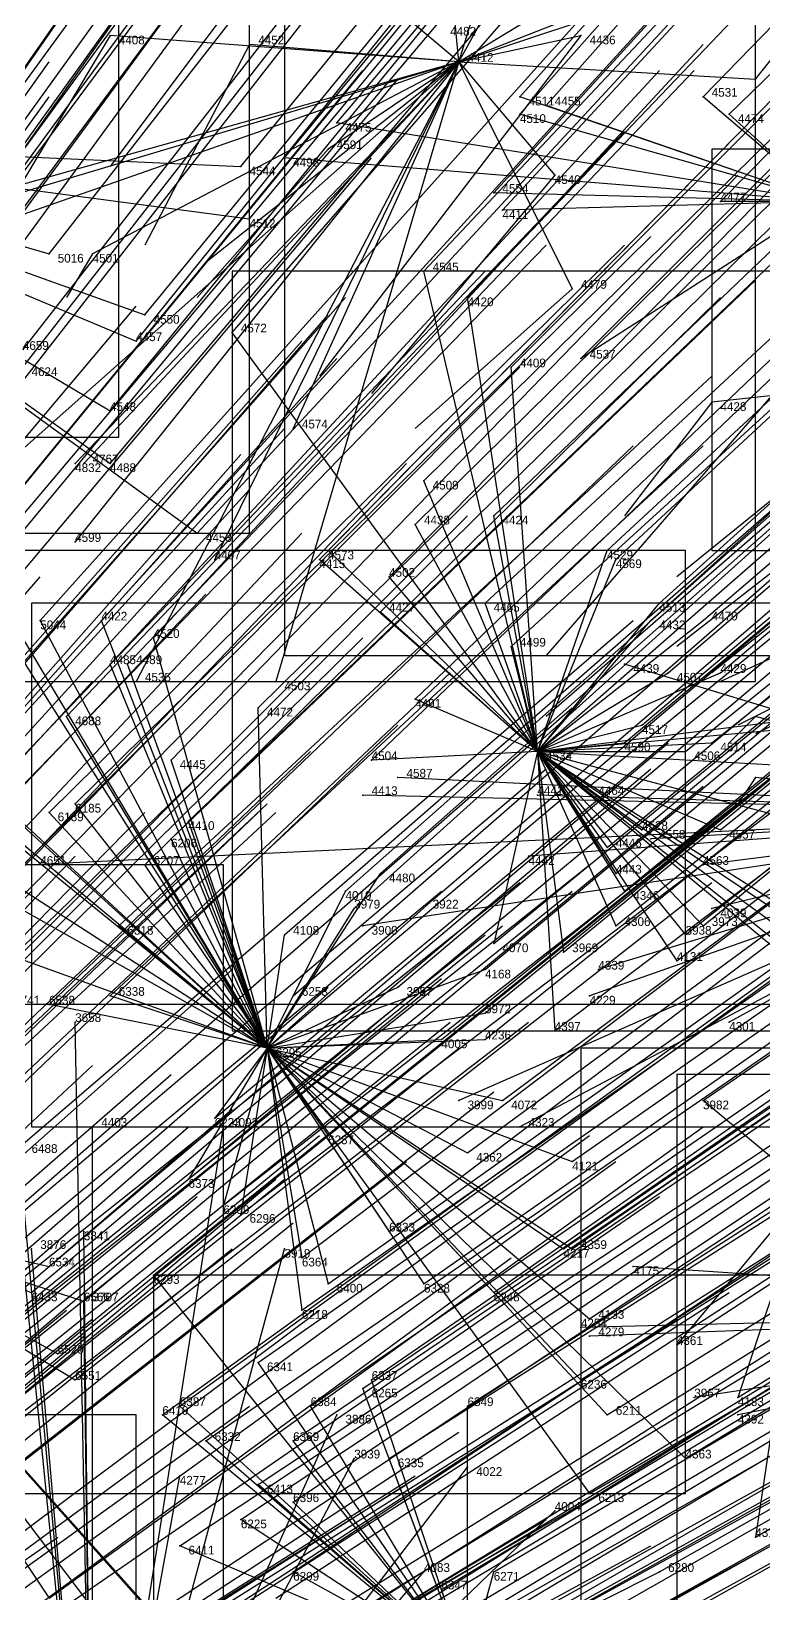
# Model space of a CAD drawing. Extents: x -0.5 to 0.59, y -0.5 to 0.59.
# Drawn here: x 0.251 to 0.335, y 0.1755 to 0.3545 of the extents above; entities that cross this region are included whole.
import ezdxf

# ---------------------------------------------------------------- set-up
doc = ezdxf.new("R2010")
doc.units = 0
for name, color, linetype in [('Clients', 3, 'CONTINUOUS'), ('Facilities', 3, 'CONTINUOUS'), ('Facilities_lines', 3, 'CONTINUOUS'), ('Min_max_boxes', 1, 'CONTINUOUS'), ('Normals', 1, 'CONTINUOUS'), ('Source_points', 5, 'CONTINUOUS'), ('Text', 3, 'CONTINUOUS')]:
    doc.layers.add(name, color=color, linetype=linetype)

msp = doc.modelspace()

# ---------------------------------------------------------------- linework, layer by layer
at = {"layer": 'Clients', "color": 5}
for p in [(0.26, 0.354, -1.25), (0.276, 0.353, -1.25), (0.314, 0.354, -1.25), (0.334, 0.349, -1.25), (0.307, 0.347, -1.158), (0.31, 0.346, -1.162), (0.328, 0.347, -1.195), (0.286, 0.344, -1.119), (0.307, 0.345, -1.153), (0.331, 0.345, -1.195), (0.285, 0.341, -1.25), (0.275, 0.339, -1.091), (0.28, 0.34, -1.102), (0.311, 0.338, -1.25), (0.304, 0.336, -1.134), (0.33, 0.335, -1.176), (0.276, 0.333, -1.081), (0.305, 0.334, -1.13), (0.253, 0.329, -1.037), (0.258, 0.329, -1.25), (0.296, 0.327, -1.104), (0.301, 0.324, -1.105), (0.313, 0.325, -1.25), (0.264, 0.322, -1.041), (0.263, 0.319, -1.034), (0.274, 0.32, -1.053), (0.314, 0.317, -1.116), (0.306, 0.316, -1.101), (0.329, 0.312, -1.25), (0.26, 0.311, -1.013), (0.281, 0.309, -1.25), (0.256, 0.305, -1.25), (0.257, 0.305, -1.25), (0.26, 0.305, -1.001), (0.296, 0.303, -1.059), (0.304, 0.299, -1.066), (0.295, 0.298, -1.049), (0.256, 0.296, -1.25), (0.27, 0.297, -1.004), (0.272, 0.294, -1.25), (0.284, 0.294, -1.022), (0.285, 0.295, -1.025), (0.317, 0.295, -1.082), (0.318, 0.294, -1.081), (0.292, 0.292, -1.032), (0.303, 0.289, -1.046), (0.323, 0.289, -1.083), (0.252, 0.287, -0.954), (0.259, 0.287, -0.967), (0.291, 0.288, -1.024), (0.322, 0.287, -1.078), (0.328, 0.287, -1.091), (0.265, 0.285, -0.973), (0.306, 0.284, -1.045), (0.26, 0.282, -0.959), (0.262, 0.282, -0.964), (0.319, 0.282, -1.25), (0.263, 0.28, -1.25), (0.279, 0.28, -1.25), (0.324, 0.281, -1.071), (0.33, 0.281, -1.084), (0.295, 0.278, -1.012), (0.255, 0.276, -0.939), (0.277, 0.277, -0.979), (0.334, 0.276, -1.25), (0.321, 0.275, -1.055), (0.319, 0.273, -1.049), (0.329, 0.273, -1.069), (0.267, 0.271, -0.952), (0.29, 0.271, -0.992), (0.326, 0.272, -1.061), (0.293, 0.269, -1.25), (0.334, 0.269, -1.25), (0.289, 0.267, -1.25), (0.309, 0.267, -1.25), (0.315, 0.268, -1.033), (0.253, 0.265, -0.916), (0.256, 0.266, -0.923), (0.269, 0.264, -0.941), (0.267, 0.262, -0.934), (0.321, 0.263, -1.037), (0.322, 0.262, -1.25), (0.33, 0.263, -1.055), (0.308, 0.26, -1.25), (0.317, 0.261, -1.028), (0.251, 0.259, -1.25), (0.264, 0.259, -0.925), (0.291, 0.258, -0.972), (0.318, 0.258, -1.024), (0.328, 0.259, -1.25), (0.287, 0.256, -0.961), (0.319, 0.256, -1.022), (0.297, 0.255, -0.978), (0.288, 0.254, -0.96), (0.329, 0.254, -1.25), (0.261, 0.252, -0.907), (0.28, 0.251, -0.941), (0.289, 0.252, -1.25), (0.318, 0.252, -1.015), (0.326, 0.251, -1.028), (0.328, 0.252, -1.035), (0.304, 0.25, -0.984), (0.312, 0.249, -0.999), (0.325, 0.248, -1.022), (0.303, 0.247, -0.977), (0.316, 0.247, -1.25), (0.26, 0.244, -0.892), (0.281, 0.244, -0.931), (0.293, 0.245, -0.955), (0.315, 0.244, -1.25), (0.253, 0.243, -0.878), (0.303, 0.242, -0.97), (0.256, 0.241, -1.25), (0.311, 0.24, -0.982), (0.331, 0.241, -1.25), (0.298, 0.239, -0.955), (0.303, 0.239, -0.964), (0.3, 0.232, -1.25), (0.305, 0.232, -0.958), (0.328, 0.232, -1.003), (0.272, 0.23, -0.889), (0.258, 0.229, -1.25), (0.273, 0.229, -1.25), (0.285, 0.228, -0.912), (0.307, 0.229, -1.25), (0.301, 0.226, -0.941), (0.313, 0.225, -0.962), (0.269, 0.223, -0.873), (0.273, 0.22, -0.876), (0.275, 0.219, -0.879), (0.257, 0.217, -1.25), (0.292, 0.217, -0.909), (0.251, 0.215, -1.25), (0.28, 0.215, -1.25), (0.312, 0.215, -0.946), (0.313, 0.215, -0.95), (0.282, 0.214, -0.885), (0.253, 0.213, -0.827), (0.265, 0.212, -0.848), (0.32, 0.213, -1.25), (0.251, 0.21, -0.817), (0.285, 0.211, -0.887), (0.296, 0.211, -0.908), (0.304, 0.21, -0.924), (0.257, 0.209, -1.25), (0.257, 0.209, -0.828), (0.282, 0.208, -0.875), (0.314, 0.206, -1.25), (0.315, 0.207, -0.943), (0.315, 0.205, -1.25), (0.254, 0.203, -0.812), (0.325, 0.204, -0.959), (0.277, 0.202, -0.857), (0.256, 0.2, -0.812), (0.289, 0.199, -0.877), (0.29, 0.2, -0.88), (0.314, 0.2, -0.93), (0.268, 0.197, -0.831), (0.283, 0.197, -0.862), (0.301, 0.197, -0.899), (0.327, 0.198, -1.25), (0.332, 0.198, -0.966), (0.266, 0.196, -0.826), (0.286, 0.196, -1.25), (0.317, 0.196, -0.932), (0.332, 0.196, -1.25), (0.271, 0.193, -0.833), (0.281, 0.193, -0.852), (0.288, 0.191, -1.25), (0.292, 0.191, -0.872), (0.301, 0.19, -1.25), (0.326, 0.191, -0.945), (0.268, 0.189, -1.25), (0.277, 0.188, -0.837), (0.315, 0.187, -0.917), (0.281, 0.186, -0.842), (0.311, 0.185, -1.25), (0.275, 0.184, -0.826), (0.268, 0.181, -0.808), (0.334, 0.182, -0.95), (0.281, 0.178, -0.831), (0.296, 0.178, -1.25), (0.304, 0.178, -0.88), (0.323, 0.178, -0.923), (0.298, 0.176, -0.866)]:
    msp.add_point(p, dxfattribs=at)
at = {"layer": 'Facilities', "color": 3}
for p in [(0.3, 0.351, -1.25), (0.309, 0.272, -1.029), (0.278, 0.238, -0.916)]:
    msp.add_point(p, dxfattribs=at)
at = {"layer": 'Facilities_lines', "color": 3}
for p, q in [((0.3, 0.351, -1.25), (0.315, 0.378, -1.25)), ((0.3, 0.351, -1.25), (0.308, 0.377, -1.25)), ((0.3, 0.351, -1.25), (0.298, 0.372, -1.25)), ((0.3, 0.351, -1.25), (0.281, 0.367, -1.25)), ((0.3, 0.351, -1.25), (0.328, 0.368, -1.233)), ((0.3, 0.351, -1.25), (0.328, 0.362, -1.25)), ((0.3, 0.351, -1.25), (0.327, 0.36, -1.25)), ((0.3, 0.351, -1.25), (0.26, 0.354, -1.25)), ((0.3, 0.351, -1.25), (0.276, 0.353, -1.25)), ((0.3, 0.351, -1.25), (0.314, 0.354, -1.25)), ((0.3, 0.351, -1.25), (0.193, 0.319, -1.25)), ((0.3, 0.351, -1.25), (0.193, 0.321, -1.25)), ((0.3, 0.351, -1.25), (0.22, 0.323, -1.25)), ((0.3, 0.351, -1.25), (0.247, 0.304, -1.25)), ((0.3, 0.351, -1.25), (0.256, 0.296, -1.25)), ((0.3, 0.351, -1.25), (0.256, 0.305, -1.25)), ((0.3, 0.351, -1.25), (0.257, 0.305, -1.25)), ((0.3, 0.351, -1.25), (0.258, 0.329, -1.25)), ((0.3, 0.351, -1.25), (0.263, 0.28, -1.25)), ((0.3, 0.351, -1.25), (0.272, 0.294, -1.25)), ((0.3, 0.351, -1.25), (0.279, 0.28, -1.25)), ((0.3, 0.351, -1.25), (0.281, 0.309, -1.25)), ((0.3, 0.351, -1.25), (0.285, 0.341, -1.25)), ((0.3, 0.351, -1.25), (0.313, 0.325, -1.25)), ((0.3, 0.351, -1.25), (0.311, 0.338, -1.25)), ((0.3, 0.351, -1.25), (0.334, 0.349, -1.25)), ((0.342, 0.335, -1.196), (0.307, 0.347, -1.158)), ((0.342, 0.335, -1.196), (0.31, 0.346, -1.162)), ((0.342, 0.335, -1.196), (0.328, 0.347, -1.195)), ((0.342, 0.335, -1.196), (0.286, 0.344, -1.119)), ((0.342, 0.335, -1.196), (0.307, 0.345, -1.153)), ((0.342, 0.335, -1.196), (0.331, 0.345, -1.195)), ((0.208, 0.342, -1.001), (0.275, 0.339, -1.091)), ((0.208, 0.342, -1.001), (0.276, 0.333, -1.081)), ((0.208, 0.342, -1.001), (0.27, 0.297, -1.004)), ((0.208, 0.342, -1.001), (0.263, 0.319, -1.034)), ((0.208, 0.342, -1.001), (0.26, 0.305, -1.001)), ((0.208, 0.342, -1.001), (0.26, 0.311, -1.013)), ((0.208, 0.342, -1.001), (0.264, 0.322, -1.041)), ((0.208, 0.342, -1.001), (0.253, 0.329, -1.037)), ((0.342, 0.335, -1.196), (0.28, 0.34, -1.102)), ((0.342, 0.335, -1.196), (0.304, 0.336, -1.134)), ((0.342, 0.335, -1.196), (0.305, 0.334, -1.13)), ((0.342, 0.335, -1.196), (0.314, 0.317, -1.116)), ((0.342, 0.335, -1.196), (0.33, 0.335, -1.176)), ((0.309, 0.272, -1.029), (0.296, 0.327, -1.104)), ((0.309, 0.272, -1.029), (0.301, 0.324, -1.105)), ((0.309, 0.272, -1.029), (0.274, 0.32, -1.053)), ((0.374, 0.317, -1.25), (0.329, 0.312, -1.25)), ((0.309, 0.272, -1.029), (0.306, 0.316, -1.101)), ((0.309, 0.272, -1.029), (0.296, 0.303, -1.059)), ((0.309, 0.272, -1.029), (0.304, 0.299, -1.066)), ((0.309, 0.272, -1.029), (0.295, 0.298, -1.049)), ((0.278, 0.238, -0.916), (0.244, 0.295, -0.958)), ((0.309, 0.272, -1.029), (0.284, 0.294, -1.022)), ((0.309, 0.272, -1.029), (0.285, 0.295, -1.025)), ((0.309, 0.272, -1.029), (0.317, 0.295, -1.082)), ((0.309, 0.272, -1.029), (0.318, 0.294, -1.081)), ((0.278, 0.238, -0.916), (0.244, 0.292, -0.951)), ((0.309, 0.272, -1.029), (0.292, 0.292, -1.032)), ((0.309, 0.272, -1.029), (0.303, 0.289, -1.046)), ((0.309, 0.272, -1.029), (0.323, 0.289, -1.083)), ((0.278, 0.238, -0.916), (0.252, 0.287, -0.954)), ((0.278, 0.238, -0.916), (0.259, 0.287, -0.967)), ((0.309, 0.272, -1.029), (0.291, 0.288, -1.024)), ((0.309, 0.272, -1.029), (0.322, 0.287, -1.078)), ((0.309, 0.272, -1.029), (0.328, 0.287, -1.091)), ((0.278, 0.238, -0.916), (0.227, 0.285, -0.91)), ((0.278, 0.238, -0.916), (0.265, 0.285, -0.973)), ((0.309, 0.272, -1.029), (0.306, 0.284, -1.045)), ((0.278, 0.238, -0.916), (0.26, 0.282, -0.959)), ((0.278, 0.238, -0.916), (0.262, 0.282, -0.964)), ((0.375, 0.265, -1.25), (0.319, 0.282, -1.25)), ((0.309, 0.272, -1.029), (0.33, 0.281, -1.084)), ((0.309, 0.272, -1.029), (0.324, 0.281, -1.071)), ((0.278, 0.238, -0.916), (0.23, 0.278, -0.903)), ((0.278, 0.238, -0.916), (0.234, 0.278, -0.908)), ((0.309, 0.272, -1.029), (0.295, 0.278, -1.012)), ((0.278, 0.238, -0.916), (0.255, 0.276, -0.939)), ((0.278, 0.238, -0.916), (0.277, 0.277, -0.979)), ((0.309, 0.272, -1.029), (0.349, 0.277, -1.113)), ((0.375, 0.265, -1.25), (0.334, 0.276, -1.25)), ((0.309, 0.272, -1.029), (0.342, 0.275, -1.097)), ((0.309, 0.272, -1.029), (0.321, 0.275, -1.055)), ((0.309, 0.272, -1.029), (0.329, 0.273, -1.069)), ((0.309, 0.272, -1.029), (0.319, 0.273, -1.049)), ((0.278, 0.238, -0.916), (0.267, 0.271, -0.952)), ((0.309, 0.272, -1.029), (0.29, 0.271, -0.992)), ((0.309, 0.272, -1.029), (0.304, 0.25, -0.984)), ((0.309, 0.272, -1.029), (0.312, 0.249, -0.999)), ((0.309, 0.272, -1.029), (0.325, 0.248, -1.022)), ((0.309, 0.272, -1.029), (0.318, 0.252, -1.015)), ((0.309, 0.272, -1.029), (0.311, 0.24, -0.982)), ((0.309, 0.272, -1.029), (0.326, 0.251, -1.028)), ((0.309, 0.272, -1.029), (0.338, 0.249, -1.05)), ((0.309, 0.272, -1.029), (0.328, 0.252, -1.035)), ((0.309, 0.272, -1.029), (0.319, 0.256, -1.022)), ((0.309, 0.272, -1.029), (0.351, 0.244, -1.07)), ((0.309, 0.272, -1.029), (0.342, 0.248, -1.055)), ((0.309, 0.272, -1.029), (0.358, 0.241, -1.08)), ((0.309, 0.272, -1.029), (0.344, 0.243, -1.053)), ((0.309, 0.272, -1.029), (0.354, 0.26, -1.099)), ((0.309, 0.272, -1.029), (0.318, 0.258, -1.024)), ((0.309, 0.272, -1.029), (0.317, 0.261, -1.028)), ((0.309, 0.272, -1.029), (0.315, 0.268, -1.033)), ((0.309, 0.272, -1.029), (0.344, 0.27, -1.094)), ((0.309, 0.272, -1.029), (0.326, 0.272, -1.061)), ((0.309, 0.272, -1.029), (0.321, 0.263, -1.037)), ((0.309, 0.272, -1.029), (0.33, 0.263, -1.055)), ((0.278, 0.238, -0.916), (0.23, 0.269, -0.884)), ((0.375, 0.265, -1.25), (0.293, 0.269, -1.25)), ((0.375, 0.265, -1.25), (0.334, 0.269, -1.25)), ((0.375, 0.265, -1.25), (0.289, 0.267, -1.25)), ((0.375, 0.265, -1.25), (0.309, 0.267, -1.25)), ((0.375, 0.265, -1.25), (0.251, 0.259, -1.25)), ((0.278, 0.238, -0.916), (0.253, 0.265, -0.916)), ((0.278, 0.238, -0.916), (0.256, 0.266, -0.923)), ((0.375, 0.265, -1.25), (0.289, 0.252, -1.25)), ((0.375, 0.265, -1.25), (0.3, 0.232, -1.25)), ((0.375, 0.265, -1.25), (0.307, 0.229, -1.25)), ((0.375, 0.265, -1.25), (0.308, 0.26, -1.25)), ((0.375, 0.265, -1.25), (0.315, 0.244, -1.25)), ((0.375, 0.265, -1.25), (0.316, 0.247, -1.25)), ((0.375, 0.265, -1.25), (0.322, 0.262, -1.25)), ((0.375, 0.265, -1.25), (0.328, 0.259, -1.25)), ((0.375, 0.265, -1.25), (0.329, 0.254, -1.25)), ((0.375, 0.265, -1.25), (0.331, 0.241, -1.25)), ((0.278, 0.238, -0.916), (0.246, 0.264, -0.901)), ((0.278, 0.238, -0.916), (0.269, 0.264, -0.941)), ((0.278, 0.238, -0.916), (0.267, 0.262, -0.934)), ((0.278, 0.238, -0.916), (0.239, 0.26, -0.883)), ((0.278, 0.238, -0.916), (0.264, 0.259, -0.925)), ((0.278, 0.238, -0.916), (0.291, 0.258, -0.972)), ((0.278, 0.238, -0.916), (0.287, 0.256, -0.961)), ((0.278, 0.238, -0.916), (0.297, 0.255, -0.978)), ((0.278, 0.238, -0.916), (0.288, 0.254, -0.96)), ((0.278, 0.238, -0.916), (0.242, 0.251, -0.871)), ((0.278, 0.238, -0.916), (0.261, 0.252, -0.907)), ((0.278, 0.238, -0.916), (0.28, 0.251, -0.941)), ((0.278, 0.238, -0.916), (0.303, 0.247, -0.977)), ((0.278, 0.238, -0.916), (0.26, 0.244, -0.892)), ((0.278, 0.238, -0.916), (0.293, 0.245, -0.955)), ((0.278, 0.238, -0.916), (0.281, 0.244, -0.931)), ((0.258, 0.134, -1.25), (0.248, 0.243, -1.25)), ((0.278, 0.238, -0.916), (0.253, 0.243, -0.878)), ((0.278, 0.238, -0.916), (0.303, 0.242, -0.97)), ((0.258, 0.134, -1.25), (0.256, 0.241, -1.25)), ((0.278, 0.238, -0.916), (0.298, 0.239, -0.955)), ((0.278, 0.238, -0.916), (0.303, 0.239, -0.964)), ((0.278, 0.238, -0.916), (0.269, 0.223, -0.873)), ((0.278, 0.238, -0.916), (0.272, 0.23, -0.889)), ((0.278, 0.238, -0.916), (0.273, 0.22, -0.876)), ((0.278, 0.238, -0.916), (0.275, 0.219, -0.879)), ((0.278, 0.238, -0.916), (0.305, 0.232, -0.958)), ((0.278, 0.238, -0.916), (0.313, 0.225, -0.962)), ((0.278, 0.238, -0.916), (0.315, 0.207, -0.943)), ((0.278, 0.238, -0.916), (0.312, 0.215, -0.946)), ((0.278, 0.238, -0.916), (0.313, 0.215, -0.95)), ((0.278, 0.238, -0.916), (0.301, 0.226, -0.941)), ((0.278, 0.238, -0.916), (0.326, 0.191, -0.945)), ((0.278, 0.238, -0.916), (0.317, 0.196, -0.932)), ((0.278, 0.238, -0.916), (0.314, 0.2, -0.93)), ((0.278, 0.238, -0.916), (0.304, 0.21, -0.924)), ((0.278, 0.238, -0.916), (0.315, 0.187, -0.917)), ((0.278, 0.238, -0.916), (0.282, 0.208, -0.875)), ((0.278, 0.238, -0.916), (0.285, 0.228, -0.912)), ((0.278, 0.238, -0.916), (0.296, 0.211, -0.908)), ((0.278, 0.238, -0.916), (0.292, 0.217, -0.909)), ((0.278, 0.238, -0.916), (0.282, 0.214, -0.885)), ((0.278, 0.238, -0.916), (0.285, 0.211, -0.887)), ((0.258, 0.134, -1.25), (0.248, 0.234, -1.25)), ((0.34, 0.222, -1.016), (0.328, 0.232, -1.003)), ((0.258, 0.134, -1.25), (0.273, 0.229, -1.25)), ((0.258, 0.134, -1.25), (0.258, 0.229, -1.25)), ((0.34, 0.222, -1.016), (0.325, 0.204, -0.959)), ((0.34, 0.222, -1.016), (0.332, 0.198, -0.966)), ((0.34, 0.222, -1.016), (0.334, 0.182, -0.95)), ((0.223, 0.22, -0.782), (0.265, 0.173, -0.79)), ((0.223, 0.22, -0.782), (0.251, 0.21, -0.817)), ((0.223, 0.22, -0.782), (0.254, 0.203, -0.812)), ((0.223, 0.22, -0.782), (0.273, 0.154, -0.783)), ((0.223, 0.22, -0.782), (0.267, 0.171, -0.793)), ((0.223, 0.22, -0.782), (0.253, 0.175, -0.768)), ((0.223, 0.22, -0.782), (0.253, 0.213, -0.827)), ((0.223, 0.22, -0.782), (0.256, 0.2, -0.812)), ((0.223, 0.22, -0.782), (0.257, 0.209, -0.828)), ((0.258, 0.134, -1.25), (0.257, 0.217, -1.25)), ((0.258, 0.134, -1.25), (0.251, 0.215, -1.25)), ((0.258, 0.134, -1.25), (0.28, 0.215, -1.25)), ((0.301, 0.167, -0.86), (0.265, 0.212, -0.848)), ((0.394, 0.208, -1.25), (0.32, 0.213, -1.25)), ((0.258, 0.134, -1.25), (0.257, 0.209, -1.25)), ((0.394, 0.208, -1.25), (0.314, 0.206, -1.25)), ((0.394, 0.208, -1.25), (0.315, 0.205, -1.25)), ((0.394, 0.208, -1.25), (0.327, 0.198, -1.25)), ((0.394, 0.208, -1.25), (0.332, 0.196, -1.25)), ((0.301, 0.167, -0.86), (0.277, 0.202, -0.857)), ((0.301, 0.167, -0.86), (0.289, 0.199, -0.877)), ((0.301, 0.167, -0.86), (0.29, 0.2, -0.88)), ((0.301, 0.167, -0.86), (0.268, 0.197, -0.831)), ((0.301, 0.167, -0.86), (0.283, 0.197, -0.862)), ((0.301, 0.167, -0.86), (0.301, 0.197, -0.899)), ((0.258, 0.134, -1.25), (0.286, 0.196, -1.25)), ((0.301, 0.167, -0.86), (0.266, 0.196, -0.826)), ((0.301, 0.167, -0.86), (0.271, 0.193, -0.833)), ((0.301, 0.167, -0.86), (0.281, 0.193, -0.852)), ((0.258, 0.134, -1.25), (0.288, 0.191, -1.25)), ((0.258, 0.134, -1.25), (0.301, 0.19, -1.25)), ((0.301, 0.167, -0.86), (0.292, 0.191, -0.872)), ((0.258, 0.134, -1.25), (0.268, 0.189, -1.25)), ((0.301, 0.167, -0.86), (0.277, 0.188, -0.837)), ((0.258, 0.134, -1.25), (0.311, 0.185, -1.25)), ((0.301, 0.167, -0.86), (0.281, 0.186, -0.842)), ((0.301, 0.167, -0.86), (0.275, 0.184, -0.826)), ((0.301, 0.167, -0.86), (0.268, 0.181, -0.808)), ((0.258, 0.134, -1.25), (0.296, 0.178, -1.25)), ((0.301, 0.167, -0.86), (0.281, 0.178, -0.831)), ((0.301, 0.167, -0.86), (0.323, 0.178, -0.923)), ((0.301, 0.167, -0.86), (0.304, 0.178, -0.88)), ((0.301, 0.167, -0.86), (0.298, 0.176, -0.866))]:
    msp.add_line(p, q, dxfattribs=at)
at = {"layer": 'Min_max_boxes', "color": 1}
for p, q in [((0.261, 0.308, -1.25), (0.261, 0.454, -1.25)), ((0.261, 0.308, -1.156), (0.261, 0.454, -1.156)), ((0.334, 0.28, -1.25), (0.334, 0.378, -1.25)), ((0.334, 0.28, -1.233), (0.334, 0.378, -1.233)), ((0.276, 0.297, -1.091), (0.276, 0.377, -1.091)), ((0.276, 0.297, -0.928), (0.276, 0.377, -0.928)), ((0.28, 0.358, -1.227), (0.28, 0.283, -1.227)), ((0.28, 0.358, -1.102), (0.28, 0.283, -1.102)), ((0.39, 0.341, -1.25), (0.329, 0.341, -1.25)), ((0.329, 0.341, -1.25), (0.329, 0.295, -1.25)), ((0.39, 0.341, -1.226), (0.329, 0.341, -1.226)), ((0.329, 0.341, -1.226), (0.329, 0.295, -1.226)), ((0.329, 0.341, -1.25), (0.329, 0.341, -1.226)), ((0.358, 0.327, -1.113), (0.274, 0.327, -1.113)), ((0.274, 0.327, -1.113), (0.274, 0.24, -1.113)), ((0.358, 0.327, -0.982), (0.274, 0.327, -0.982)), ((0.274, 0.327, -0.982), (0.274, 0.24, -0.982)), ((0.274, 0.327, -1.113), (0.274, 0.327, -0.982)), ((0.176, 0.308, -1.25), (0.261, 0.308, -1.25)), ((0.176, 0.308, -1.156), (0.261, 0.308, -1.156)), ((0.261, 0.308, -1.25), (0.261, 0.308, -1.156)), ((0.146, 0.297, -1.091), (0.276, 0.297, -1.091)), ((0.146, 0.297, -0.928), (0.276, 0.297, -0.928)), ((0.276, 0.297, -1.091), (0.276, 0.297, -0.928)), ((0.326, 0.295, -0.979), (0.227, 0.295, -0.979)), ((0.326, 0.295, -0.871), (0.227, 0.295, -0.871)), ((0.326, 0.187, -0.979), (0.326, 0.295, -0.979)), ((0.326, 0.187, -0.871), (0.326, 0.295, -0.871)), ((0.326, 0.295, -0.979), (0.326, 0.295, -0.871)), ((0.329, 0.295, -1.25), (0.39, 0.295, -1.25)), ((0.329, 0.295, -1.226), (0.39, 0.295, -1.226)), ((0.329, 0.295, -1.25), (0.329, 0.295, -1.226)), ((0.407, 0.289, -1.25), (0.251, 0.289, -1.25)), ((0.251, 0.289, -1.25), (0.251, 0.229, -1.25)), ((0.407, 0.289, -1.25), (0.251, 0.289, -1.25)), ((0.251, 0.289, -1.25), (0.251, 0.229, -1.25)), ((0.251, 0.289, -1.25), (0.251, 0.289, -1.25)), ((0.28, 0.283, -1.227), (0.369, 0.283, -1.227)), ((0.28, 0.283, -1.102), (0.369, 0.283, -1.102)), ((0.28, 0.283, -1.227), (0.28, 0.283, -1.102)), ((0.193, 0.28, -1.25), (0.334, 0.28, -1.25)), ((0.193, 0.28, -1.233), (0.334, 0.28, -1.233)), ((0.334, 0.28, -1.25), (0.334, 0.28, -1.233)), ((0.273, 0.259, -0.852), (0.175, 0.259, -0.852)), ((0.273, 0.259, -0.708), (0.175, 0.259, -0.708)), ((0.273, 0.154, -0.852), (0.273, 0.259, -0.852)), ((0.273, 0.154, -0.708), (0.273, 0.259, -0.708)), ((0.273, 0.259, -0.852), (0.273, 0.259, -0.708)), ((0.35, 0.243, -1.25), (0.146, 0.243, -1.25)), ((0.35, 0.243, -1.25), (0.146, 0.243, -1.25)), ((0.274, 0.24, -1.113), (0.358, 0.24, -1.113)), ((0.274, 0.24, -0.982), (0.358, 0.24, -0.982)), ((0.274, 0.24, -1.113), (0.274, 0.24, -0.982)), ((0.449, 0.238, -1.25), (0.314, 0.238, -1.25)), ((0.314, 0.238, -1.25), (0.314, 0.163, -1.25)), ((0.449, 0.238, -1.25), (0.314, 0.238, -1.25)), ((0.314, 0.238, -1.25), (0.314, 0.163, -1.25)), ((0.314, 0.238, -1.25), (0.314, 0.238, -1.25)), ((0.376, 0.235, -1.092), (0.325, 0.235, -1.092)), ((0.325, 0.235, -1.092), (0.325, 0.156, -1.092)), ((0.376, 0.235, -0.949), (0.325, 0.235, -0.949)), ((0.325, 0.235, -0.949), (0.325, 0.156, -0.949)), ((0.325, 0.235, -1.092), (0.325, 0.235, -0.949)), ((0.251, 0.229, -1.25), (0.407, 0.229, -1.25)), ((0.251, 0.229, -1.25), (0.407, 0.229, -1.25)), ((0.251, 0.229, -1.25), (0.251, 0.229, -1.25)), ((0.347, 0.212, -0.94), (0.265, 0.212, -0.94)), ((0.265, 0.212, -0.94), (0.265, 0.088, -0.94)), ((0.347, 0.212, -0.786), (0.265, 0.212, -0.786)), ((0.265, 0.212, -0.786), (0.265, 0.088, -0.786)), ((0.265, 0.212, -0.94), (0.265, 0.212, -0.786)), ((0.263, 0.196, -0.735), (0.18, 0.196, -0.735)), ((0.263, 0.196, -0.578), (0.18, 0.196, -0.578)), ((0.263, 0.064, -0.735), (0.263, 0.196, -0.735)), ((0.263, 0.064, -0.578), (0.263, 0.196, -0.578)), ((0.263, 0.196, -0.735), (0.263, 0.196, -0.578)), ((0.227, 0.187, -0.979), (0.326, 0.187, -0.979)), ((0.227, 0.187, -0.871), (0.326, 0.187, -0.871)), ((0.326, 0.187, -0.979), (0.326, 0.187, -0.871))]:
    msp.add_line(p, q, dxfattribs=at)
at = {"layer": 'Normals', "color": 1}
for p, q in [((0.248, 0.347, -1.067), (0.301, 0.423, -1.03)), ((0.328, 0.347, -1.195), (0.397, 0.418, -1.178)), ((0.307, 0.347, -1.158), (0.369, 0.416, -1.121)), ((0.31, 0.346, -1.162), (0.372, 0.416, -1.125)), ((0.286, 0.344, -1.119), (0.346, 0.415, -1.082)), ((0.307, 0.345, -1.153), (0.368, 0.414, -1.117)), ((0.331, 0.345, -1.195), (0.402, 0.414, -1.179)), ((0.334, 0.349, -1.25), (0.386, 0.414, -1.306)), ((0.275, 0.339, -1.091), (0.333, 0.41, -1.052)), ((0.28, 0.34, -1.102), (0.339, 0.411, -1.064)), ((0.236, 0.33, -1.015), (0.289, 0.406, -0.978)), ((0.304, 0.336, -1.134), (0.367, 0.405, -1.097)), ((0.242, 0.328, -1.02), (0.297, 0.403, -0.983)), ((0.276, 0.333, -1.081), (0.335, 0.404, -1.043)), ((0.33, 0.335, -1.176), (0.397, 0.403, -1.146)), ((0.237, 0.326, -1.007), (0.291, 0.401, -0.97)), ((0.253, 0.329, -1.037), (0.31, 0.402, -1)), ((0.305, 0.334, -1.13), (0.368, 0.402, -1.093)), ((0.264, 0.322, -1.041), (0.323, 0.394, -1.004)), ((0.296, 0.327, -1.104), (0.36, 0.395, -1.067)), ((0.238, 0.318, -0.992), (0.293, 0.392, -0.955)), ((0.25, 0.318, -1.011), (0.307, 0.391, -0.974)), ((0.263, 0.319, -1.034), (0.321, 0.391, -0.997)), ((0.301, 0.324, -1.105), (0.365, 0.391, -1.067)), ((0.231, 0.315, -0.977), (0.285, 0.39, -0.939)), ((0.231, 0.314, -0.975), (0.284, 0.389, -0.936)), ((0.25, 0.316, -1.007), (0.307, 0.389, -0.97)), ((0.274, 0.32, -1.053), (0.335, 0.39, -1.016)), ((0.26, 0.311, -1.013), (0.319, 0.383, -0.977)), ((0.306, 0.316, -1.101), (0.372, 0.382, -1.065)), ((0.314, 0.317, -1.116), (0.38, 0.383, -1.079)), ((0.226, 0.306, -0.95), (0.281, 0.38, -0.912)), ((0.216, 0.302, -0.929), (0.271, 0.377, -0.891)), ((0.26, 0.305, -1.001), (0.32, 0.376, -0.964)), ((0.244, 0.295, -0.958), (0.303, 0.367, -0.921)), ((0.281, 0.367, -1.25), (0.26, 0.339, -1.156)), ((0.296, 0.303, -1.059), (0.362, 0.368, -1.021)), ((0.212, 0.289, -0.895), (0.267, 0.364, -0.859)), ((0.27, 0.297, -1.004), (0.333, 0.365, -0.966)), ((0.244, 0.292, -0.951), (0.304, 0.363, -0.914)), ((0.295, 0.298, -1.049), (0.361, 0.363, -1.011)), ((0.304, 0.299, -1.066), (0.371, 0.363, -1.029)), ((0.215, 0.286, -0.894), (0.27, 0.361, -0.858)), ((0.284, 0.294, -1.022), (0.349, 0.36, -0.984)), ((0.285, 0.295, -1.025), (0.35, 0.361, -0.988)), ((0.216, 0.284, -0.892), (0.271, 0.359, -0.856)), ((0.227, 0.285, -0.91), (0.284, 0.358, -0.873)), ((0.292, 0.292, -1.032), (0.357, 0.358, -0.995)), ((0.317, 0.295, -1.082), (0.385, 0.358, -1.045)), ((0.318, 0.294, -1.081), (0.386, 0.357, -1.045)), ((0.252, 0.287, -0.954), (0.314, 0.356, -0.918)), ((0.259, 0.287, -0.967), (0.322, 0.356, -0.93)), ((0.26, 0.354, -1.25), (0.248, 0.334, -1.153)), ((0.276, 0.353, -1.25), (0.264, 0.33, -1.154)), ((0.265, 0.285, -0.973), (0.328, 0.353, -0.936)), ((0.314, 0.354, -1.25), (0.284, 0.315, -1.163)), ((0.291, 0.288, -1.024), (0.357, 0.353, -0.987)), ((0.199, 0.275, -0.848), (0.253, 0.351, -0.811)), ((0.3, 0.351, -1.25), (0.271, 0.328, -1.157)), ((0.303, 0.289, -1.046), (0.371, 0.352, -1.009)), ((0.323, 0.289, -1.083), (0.392, 0.351, -1.047)), ((0.23, 0.278, -0.903), (0.289, 0.35, -0.866)), ((0.26, 0.282, -0.959), (0.323, 0.35, -0.922)), ((0.262, 0.282, -0.964), (0.327, 0.35, -0.927)), ((0.234, 0.278, -0.908), (0.293, 0.349, -0.871)), ((0.322, 0.287, -1.078), (0.391, 0.349, -1.041)), ((0.328, 0.287, -1.091), (0.399, 0.348, -1.054)), ((0.199, 0.272, -0.842), (0.253, 0.347, -0.806)), ((0.306, 0.284, -1.045), (0.375, 0.347, -1.007)), ((0.255, 0.276, -0.939), (0.319, 0.343, -0.902)), ((0.277, 0.277, -0.979), (0.343, 0.342, -0.942)), ((0.295, 0.278, -1.012), (0.362, 0.342, -0.975)), ((0.285, 0.341, -1.25), (0.27, 0.324, -1.153)), ((0.324, 0.281, -1.071), (0.394, 0.341, -1.035)), ((0.33, 0.281, -1.084), (0.401, 0.341, -1.048)), ((0.23, 0.269, -0.884), (0.29, 0.34, -0.848)), ((0.267, 0.271, -0.952), (0.332, 0.338, -0.915)), ((0.311, 0.338, -1.25), (0.29, 0.313, -1.155)), ((0.29, 0.271, -0.992), (0.357, 0.335, -0.955)), ((0.309, 0.272, -1.029), (0.379, 0.333, -0.992)), ((0.321, 0.275, -1.055), (0.391, 0.334, -1.018)), ((0.319, 0.273, -1.049), (0.39, 0.332, -1.011)), ((0.246, 0.264, -0.901), (0.31, 0.33, -0.863)), ((0.253, 0.265, -0.916), (0.319, 0.33, -0.878)), ((0.256, 0.266, -0.923), (0.322, 0.331, -0.885)), ((0.326, 0.272, -1.061), (0.398, 0.33, -1.024)), ((0.329, 0.273, -1.069), (0.402, 0.331, -1.032)), ((0.258, 0.329, -1.25), (0.255, 0.324, -1.15)), ((0.269, 0.264, -0.941), (0.336, 0.328, -0.904)), ((0.239, 0.26, -0.883), (0.303, 0.327, -0.845)), ((0.267, 0.262, -0.934), (0.334, 0.326, -0.897)), ((0.315, 0.268, -1.033), (0.387, 0.327, -0.996)), ((0.226, 0.255, -0.852), (0.287, 0.324, -0.814)), ((0.264, 0.259, -0.925), (0.33, 0.324, -0.887)), ((0.313, 0.325, -1.25), (0.295, 0.309, -1.153)), ((0.203, 0.252, -0.809), (0.263, 0.323, -0.772)), ((0.224, 0.252, -0.843), (0.285, 0.322, -0.806)), ((0.363, 0.322, -1.25), (0.31, 0.276, -1.179)), ((0.343, 0.321, -1.25), (0.31, 0.283, -1.164)), ((0.321, 0.263, -1.037), (0.392, 0.322, -1)), ((0.33, 0.263, -1.055), (0.402, 0.321, -1.017)), ((0.221, 0.25, -0.833), (0.282, 0.319, -0.796)), ((0.291, 0.258, -0.972), (0.36, 0.319, -0.934)), ((0.317, 0.261, -1.028), (0.389, 0.32, -0.99)), ((0.224, 0.248, -0.835), (0.286, 0.317, -0.798)), ((0.287, 0.256, -0.961), (0.356, 0.317, -0.923)), ((0.318, 0.258, -1.024), (0.389, 0.317, -0.986)), ((0.374, 0.317, -1.25), (0.329, 0.281, -1.169)), ((0.242, 0.251, -0.871), (0.307, 0.316, -0.833)), ((0.288, 0.254, -0.96), (0.357, 0.316, -0.922)), ((0.366, 0.316, -1.25), (0.325, 0.284, -1.165)), ((0.261, 0.252, -0.907), (0.329, 0.315, -0.869)), ((0.297, 0.255, -0.978), (0.367, 0.315, -0.94)), ((0.319, 0.256, -1.022), (0.391, 0.315, -0.985)), ((0.28, 0.251, -0.941), (0.35, 0.312, -0.903)), ((0.329, 0.312, -1.25), (0.319, 0.299, -1.151)), ((0.318, 0.252, -1.015), (0.391, 0.311, -0.978)), ((0.328, 0.252, -1.035), (0.4, 0.311, -0.998)), ((0.217, 0.24, -0.81), (0.28, 0.309, -0.773)), ((0.281, 0.309, -1.25), (0.281, 0.309, -1.15)), ((0.304, 0.25, -0.984), (0.376, 0.309, -0.946)), ((0.312, 0.249, -0.999), (0.384, 0.308, -0.962)), ((0.346, 0.309, -1.25), (0.325, 0.292, -1.154)), ((0.326, 0.251, -1.028), (0.399, 0.309, -0.991)), ((0.253, 0.243, -0.878), (0.32, 0.307, -0.84)), ((0.26, 0.244, -0.892), (0.328, 0.307, -0.854)), ((0.213, 0.236, -0.796), (0.275, 0.306, -0.759)), ((0.23, 0.238, -0.827), (0.294, 0.305, -0.79)), ((0.256, 0.305, -1.25), (0.256, 0.305, -1.15)), ((0.257, 0.305, -1.25), (0.257, 0.305, -1.15)), ((0.281, 0.244, -0.931), (0.351, 0.305, -0.894)), ((0.293, 0.245, -0.955), (0.364, 0.305, -0.918)), ((0.303, 0.247, -0.977), (0.374, 0.306, -0.939)), ((0.325, 0.248, -1.022), (0.399, 0.305, -0.985)), ((0.38, 0.303, -1.25), (0.33, 0.28, -1.167)), ((0.213, 0.233, -0.789), (0.276, 0.302, -0.752)), ((0.303, 0.242, -0.97), (0.375, 0.301, -0.932)), ((0.389, 0.301, -1.25), (0.334, 0.274, -1.171)), ((0.235, 0.233, -0.828), (0.301, 0.299, -0.792)), ((0.382, 0.3, -1.25), (0.332, 0.275, -1.167)), ((0.278, 0.238, -0.916), (0.349, 0.298, -0.878)), ((0.218, 0.229, -0.79), (0.282, 0.297, -0.754)), ((0.256, 0.296, -1.25), (0.256, 0.296, -1.15)), ((0.298, 0.239, -0.955), (0.37, 0.297, -0.917)), ((0.303, 0.239, -0.964), (0.375, 0.297, -0.927)), ((0.311, 0.24, -0.982), (0.385, 0.296, -0.945)), ((0.272, 0.294, -1.25), (0.272, 0.294, -1.15)), ((0.191, 0.222, -0.732), (0.252, 0.292, -0.695)), ((0.207, 0.223, -0.761), (0.271, 0.29, -0.724)), ((0.218, 0.223, -0.78), (0.283, 0.289, -0.743)), ((0.272, 0.23, -0.889), (0.343, 0.289, -0.853)), ((0.25, 0.227, -0.844), (0.32, 0.287, -0.807)), ((0.305, 0.232, -0.958), (0.379, 0.287, -0.921)), ((0.223, 0.22, -0.782), (0.289, 0.285, -0.746)), ((0.285, 0.228, -0.912), (0.357, 0.286, -0.874)), ((0.219, 0.218, -0.771), (0.284, 0.283, -0.734)), ((0.328, 0.232, -1.003), (0.404, 0.284, -0.965)), ((0.269, 0.223, -0.873), (0.34, 0.282, -0.835)), ((0.319, 0.282, -1.25), (0.319, 0.282, -1.15)), ((0.195, 0.212, -0.72), (0.258, 0.28, -0.683)), ((0.231, 0.217, -0.794), (0.299, 0.281, -0.757)), ((0.263, 0.28, -1.25), (0.263, 0.28, -1.15)), ((0.279, 0.28, -1.25), (0.279, 0.28, -1.15)), ((0.301, 0.226, -0.941), (0.376, 0.281, -0.904)), ((0.205, 0.213, -0.739), (0.27, 0.279, -0.701)), ((0.313, 0.225, -0.962), (0.389, 0.278, -0.925)), ((0.243, 0.216, -0.812), (0.313, 0.277, -0.776)), ((0.273, 0.22, -0.876), (0.346, 0.277, -0.839)), ((0.334, 0.276, -1.25), (0.331, 0.273, -1.15)), ((0.226, 0.211, -0.772), (0.293, 0.275, -0.735)), ((0.275, 0.219, -0.879), (0.349, 0.275, -0.843)), ((0.253, 0.213, -0.827), (0.324, 0.273, -0.79)), ((0.292, 0.217, -0.909), (0.366, 0.273, -0.872)), ((0.216, 0.208, -0.751), (0.283, 0.272, -0.714)), ((0.204, 0.205, -0.724), (0.271, 0.27, -0.686)), ((0.239, 0.21, -0.796), (0.31, 0.27, -0.76)), ((0.251, 0.21, -0.817), (0.322, 0.27, -0.78)), ((0.265, 0.212, -0.848), (0.337, 0.27, -0.811)), ((0.282, 0.214, -0.885), (0.356, 0.27, -0.848)), ((0.293, 0.269, -1.25), (0.293, 0.269, -1.15)), ((0.334, 0.269, -1.25), (0.332, 0.266, -1.15)), ((0.257, 0.209, -0.828), (0.328, 0.268, -0.79)), ((0.289, 0.267, -1.25), (0.289, 0.267, -1.15)), ((0.309, 0.267, -1.25), (0.309, 0.267, -1.15)), ((0.312, 0.215, -0.946), (0.388, 0.267, -0.91)), ((0.313, 0.215, -0.95), (0.39, 0.268, -0.913)), ((0.199, 0.199, -0.704), (0.264, 0.265, -0.667)), ((0.21, 0.202, -0.729), (0.278, 0.266, -0.691)), ((0.21, 0.201, -0.726), (0.277, 0.265, -0.689)), ((0.211, 0.202, -0.73), (0.279, 0.265, -0.692)), ((0.285, 0.211, -0.887), (0.361, 0.265, -0.85)), ((0.296, 0.211, -0.908), (0.372, 0.264, -0.871)), ((0.304, 0.21, -0.924), (0.38, 0.263, -0.887)), ((0.322, 0.262, -1.25), (0.322, 0.262, -1.15)), ((0.192, 0.193, -0.68), (0.256, 0.26, -0.642)), ((0.254, 0.203, -0.812), (0.326, 0.261, -0.775)), ((0.282, 0.208, -0.875), (0.358, 0.261, -0.838)), ((0.308, 0.26, -1.25), (0.308, 0.26, -1.15)), ((0.242, 0.201, -0.787), (0.315, 0.259, -0.75)), ((0.251, 0.259, -1.25), (0.251, 0.259, -1.15)), ((0.315, 0.207, -0.943), (0.393, 0.259, -0.906)), ((0.328, 0.259, -1.25), (0.328, 0.259, -1.15)), ((0.188, 0.19, -0.668), (0.251, 0.256, -0.629)), ((0.227, 0.197, -0.75), (0.298, 0.256, -0.714)), ((0.234, 0.199, -0.768), (0.307, 0.257, -0.731)), ((0.241, 0.198, -0.78), (0.313, 0.256, -0.743)), ((0.256, 0.2, -0.812), (0.329, 0.257, -0.774)), ((0.277, 0.202, -0.857), (0.353, 0.255, -0.82)), ((0.325, 0.204, -0.959), (0.403, 0.255, -0.922)), ((0.29, 0.2, -0.88), (0.367, 0.253, -0.844)), ((0.329, 0.254, -1.25), (0.329, 0.254, -1.15)), ((0.231, 0.193, -0.751), (0.303, 0.251, -0.714)), ((0.233, 0.194, -0.758), (0.305, 0.252, -0.721)), ((0.268, 0.197, -0.831), (0.343, 0.251, -0.793)), ((0.289, 0.252, -1.25), (0.289, 0.252, -1.15)), ((0.289, 0.199, -0.877), (0.366, 0.251, -0.841)), ((0.266, 0.196, -0.826), (0.341, 0.25, -0.787)), ((0.283, 0.197, -0.862), (0.36, 0.25, -0.826)), ((0.314, 0.2, -0.93), (0.392, 0.25, -0.893)), ((0.205, 0.186, -0.691), (0.274, 0.247, -0.653)), ((0.227, 0.188, -0.735), (0.298, 0.246, -0.698)), ((0.271, 0.193, -0.833), (0.348, 0.246, -0.795)), ((0.301, 0.197, -0.899), (0.379, 0.247, -0.862)), ((0.316, 0.247, -1.25), (0.316, 0.247, -1.15)), ((0.332, 0.198, -0.966), (0.411, 0.247, -0.929)), ((0.215, 0.184, -0.708), (0.285, 0.245, -0.67)), ((0.281, 0.193, -0.852), (0.358, 0.245, -0.814)), ((0.315, 0.244, -1.25), (0.315, 0.244, -1.15)), ((0.317, 0.196, -0.932), (0.396, 0.245, -0.895)), ((0.227, 0.183, -0.728), (0.299, 0.241, -0.69)), ((0.234, 0.184, -0.745), (0.308, 0.241, -0.708)), ((0.256, 0.241, -1.25), (0.256, 0.241, -1.15)), ((0.292, 0.191, -0.872), (0.371, 0.241, -0.836)), ((0.331, 0.241, -1.25), (0.331, 0.241, -1.15)), ((0.277, 0.188, -0.837), (0.354, 0.239, -0.8)), ((0.326, 0.191, -0.945), (0.405, 0.239, -0.907)), ((0.227, 0.18, -0.726), (0.3, 0.238, -0.687)), ((0.281, 0.186, -0.842), (0.358, 0.238, -0.805)), ((0.19, 0.173, -0.642), (0.258, 0.236, -0.605)), ((0.197, 0.174, -0.657), (0.267, 0.235, -0.62)), ((0.275, 0.184, -0.826), (0.352, 0.235, -0.788)), ((0.231, 0.176, -0.726), (0.304, 0.233, -0.688)), ((0.315, 0.187, -0.917), (0.396, 0.234, -0.879)), ((0.204, 0.171, -0.664), (0.274, 0.231, -0.627)), ((0.268, 0.181, -0.808), (0.345, 0.232, -0.77)), ((0.3, 0.232, -1.25), (0.3, 0.232, -1.15)), ((0.199, 0.168, -0.65), (0.269, 0.229, -0.614)), ((0.212, 0.169, -0.678), (0.284, 0.228, -0.641)), ((0.24, 0.173, -0.74), (0.315, 0.228, -0.702)), ((0.253, 0.175, -0.768), (0.328, 0.229, -0.731)), ((0.258, 0.229, -1.25), (0.258, 0.229, -1.15)), ((0.273, 0.229, -1.25), (0.273, 0.229, -1.15)), ((0.281, 0.178, -0.831), (0.358, 0.229, -0.793)), ((0.307, 0.229, -1.25), (0.307, 0.229, -1.15)), ((0.334, 0.182, -0.95), (0.414, 0.228, -0.913)), ((0.221, 0.168, -0.694), (0.294, 0.225, -0.657)), ((0.243, 0.171, -0.743), (0.318, 0.225, -0.705)), ((0.265, 0.173, -0.79), (0.342, 0.224, -0.753)), ((0.279, 0.175, -0.822), (0.356, 0.225, -0.784)), ((0.298, 0.176, -0.866), (0.378, 0.224, -0.829)), ((0.304, 0.178, -0.88), (0.384, 0.225, -0.844)), ((0.323, 0.178, -0.923), (0.404, 0.224, -0.886)), ((0.207, 0.163, -0.659), (0.279, 0.223, -0.623)), ((0.208, 0.164, -0.662), (0.28, 0.223, -0.625)), ((0.288, 0.173, -0.841), (0.367, 0.223, -0.804)), ((0.294, 0.174, -0.854), (0.374, 0.222, -0.818)), ((0.199, 0.161, -0.639), (0.27, 0.221, -0.602)), ((0.246, 0.168, -0.745), (0.323, 0.221, -0.708)), ((0.267, 0.171, -0.793), (0.346, 0.221, -0.756)), ((0.292, 0.172, -0.848), (0.371, 0.221, -0.811)), ((0.268, 0.171, -0.793), (0.346, 0.22, -0.756)), ((0.31, 0.174, -0.888), (0.391, 0.219, -0.851)), ((0.313, 0.174, -0.895), (0.394, 0.219, -0.858)), ((0.208, 0.159, -0.655), (0.281, 0.218, -0.619)), ((0.257, 0.217, -1.25), (0.257, 0.217, -1.15)), ((0.281, 0.169, -0.819), (0.36, 0.217, -0.782)), ((0.202, 0.157, -0.639), (0.274, 0.215, -0.602)), ((0.251, 0.215, -1.25), (0.251, 0.215, -1.15)), ((0.28, 0.215, -1.25), (0.28, 0.215, -1.15)), ((0.191, 0.156, -0.617), (0.263, 0.214, -0.579)), ((0.231, 0.159, -0.701), (0.306, 0.214, -0.664)), ((0.293, 0.167, -0.844), (0.374, 0.213, -0.806)), ((0.301, 0.167, -0.86), (0.382, 0.212, -0.824)), ((0.32, 0.213, -1.25), (0.32, 0.213, -1.15)), ((0.253, 0.16, -0.749), (0.331, 0.21, -0.711)), ((0.312, 0.166, -0.883), (0.394, 0.211, -0.847)), ((0.313, 0.166, -0.885), (0.394, 0.211, -0.849)), ((0.184, 0.149, -0.592), (0.255, 0.208, -0.554)), ((0.209, 0.152, -0.646), (0.284, 0.208, -0.61)), ((0.257, 0.209, -1.25), (0.257, 0.209, -1.15)), ((0.187, 0.149, -0.597), (0.258, 0.207, -0.558)), ((0.248, 0.157, -0.733), (0.325, 0.207, -0.695)), ((0.259, 0.157, -0.758), (0.338, 0.206, -0.72)), ((0.292, 0.162, -0.836), (0.374, 0.207, -0.799)), ((0.314, 0.206, -1.25), (0.314, 0.206, -1.15)), ((0.186, 0.146, -0.591), (0.257, 0.205, -0.552)), ((0.315, 0.205, -1.25), (0.315, 0.205, -1.15)), ((0.262, 0.155, -0.761), (0.341, 0.203, -0.723)), ((0.269, 0.153, -0.774), (0.349, 0.201, -0.736)), ((0.273, 0.154, -0.783), (0.352, 0.201, -0.745)), ((0.258, 0.151, -0.748), (0.338, 0.199, -0.71)), ((0.264, 0.152, -0.762), (0.344, 0.199, -0.723)), ((0.275, 0.153, -0.786), (0.355, 0.199, -0.748)), ((0.201, 0.143, -0.617), (0.276, 0.197, -0.579)), ((0.201, 0.143, -0.616), (0.276, 0.197, -0.578)), ((0.285, 0.153, -0.808), (0.366, 0.198, -0.771)), ((0.327, 0.198, -1.25), (0.327, 0.198, -1.15)), ((0.286, 0.196, -1.25), (0.286, 0.196, -1.15)), ((0.332, 0.196, -1.25), (0.332, 0.196, -1.15)), ((0.222, 0.143, -0.66), (0.3, 0.194, -0.624)), ((0.274, 0.149, -0.78), (0.355, 0.195, -0.743)), ((0.28, 0.15, -0.794), (0.361, 0.195, -0.757)), ((0.288, 0.191, -1.25), (0.288, 0.191, -1.15)), ((0.301, 0.19, -1.25), (0.301, 0.19, -1.15)), ((0.215, 0.139, -0.641), (0.294, 0.188, -0.604)), ((0.217, 0.14, -0.644), (0.295, 0.189, -0.607)), ((0.238, 0.142, -0.693), (0.318, 0.188, -0.655)), ((0.268, 0.189, -1.25), (0.268, 0.189, -1.15)), ((0.264, 0.142, -0.749), (0.345, 0.186, -0.711)), ((0.311, 0.185, -1.25), (0.311, 0.185, -1.15)), ((0.23, 0.136, -0.668), (0.31, 0.184, -0.632)), ((0.178, 0.129, -0.549), (0.254, 0.182, -0.512)), ((0.241, 0.137, -0.692), (0.322, 0.181, -0.654)), ((0.296, 0.178, -1.25), (0.296, 0.178, -1.15))]:
    msp.add_line(p, q, dxfattribs=at)
at = {"layer": 'Source_points', "color": 5}
for p in [(0.26, 0.354, -1.25), (0.276, 0.353, -1.25), (0.314, 0.354, -1.25), (0.3, 0.351, -1.25), (0.334, 0.349, -1.25), (0.307, 0.347, -1.158), (0.31, 0.346, -1.162), (0.328, 0.347, -1.195), (0.286, 0.344, -1.119), (0.307, 0.345, -1.153), (0.331, 0.345, -1.195), (0.285, 0.341, -1.25), (0.275, 0.339, -1.091), (0.28, 0.34, -1.102), (0.311, 0.338, -1.25), (0.304, 0.336, -1.134), (0.33, 0.335, -1.176), (0.276, 0.333, -1.081), (0.305, 0.334, -1.13), (0.253, 0.329, -1.037), (0.258, 0.329, -1.25), (0.296, 0.327, -1.104), (0.301, 0.324, -1.105), (0.313, 0.325, -1.25), (0.264, 0.322, -1.041), (0.263, 0.319, -1.034), (0.274, 0.32, -1.053), (0.314, 0.317, -1.116), (0.306, 0.316, -1.101), (0.329, 0.312, -1.25), (0.26, 0.311, -1.013), (0.281, 0.309, -1.25), (0.256, 0.305, -1.25), (0.257, 0.305, -1.25), (0.26, 0.305, -1.001), (0.296, 0.303, -1.059), (0.304, 0.299, -1.066), (0.295, 0.298, -1.049), (0.256, 0.296, -1.25), (0.27, 0.297, -1.004), (0.272, 0.294, -1.25), (0.284, 0.294, -1.022), (0.285, 0.295, -1.025), (0.317, 0.295, -1.082), (0.318, 0.294, -1.081), (0.292, 0.292, -1.032), (0.303, 0.289, -1.046), (0.323, 0.289, -1.083), (0.252, 0.287, -0.954), (0.259, 0.287, -0.967), (0.291, 0.288, -1.024), (0.322, 0.287, -1.078), (0.328, 0.287, -1.091), (0.265, 0.285, -0.973), (0.306, 0.284, -1.045), (0.26, 0.282, -0.959), (0.262, 0.282, -0.964), (0.319, 0.282, -1.25), (0.263, 0.28, -1.25), (0.279, 0.28, -1.25), (0.324, 0.281, -1.071), (0.33, 0.281, -1.084), (0.295, 0.278, -1.012), (0.255, 0.276, -0.939), (0.277, 0.277, -0.979), (0.334, 0.276, -1.25), (0.321, 0.275, -1.055), (0.319, 0.273, -1.049), (0.329, 0.273, -1.069), (0.267, 0.271, -0.952), (0.29, 0.271, -0.992), (0.309, 0.272, -1.029), (0.326, 0.272, -1.061), (0.293, 0.269, -1.25), (0.334, 0.269, -1.25), (0.289, 0.267, -1.25), (0.309, 0.267, -1.25), (0.315, 0.268, -1.033), (0.253, 0.265, -0.916), (0.256, 0.266, -0.923), (0.269, 0.264, -0.941), (0.267, 0.262, -0.934), (0.321, 0.263, -1.037), (0.322, 0.262, -1.25), (0.33, 0.263, -1.055), (0.308, 0.26, -1.25), (0.317, 0.261, -1.028), (0.251, 0.259, -1.25), (0.264, 0.259, -0.925), (0.291, 0.258, -0.972), (0.318, 0.258, -1.024), (0.328, 0.259, -1.25), (0.287, 0.256, -0.961), (0.319, 0.256, -1.022), (0.297, 0.255, -0.978), (0.288, 0.254, -0.96), (0.329, 0.254, -1.25), (0.261, 0.252, -0.907), (0.28, 0.251, -0.941), (0.289, 0.252, -1.25), (0.318, 0.252, -1.015), (0.326, 0.251, -1.028), (0.328, 0.252, -1.035), (0.304, 0.25, -0.984), (0.312, 0.249, -0.999), (0.325, 0.248, -1.022), (0.303, 0.247, -0.977), (0.316, 0.247, -1.25), (0.26, 0.244, -0.892), (0.281, 0.244, -0.931), (0.293, 0.245, -0.955), (0.315, 0.244, -1.25), (0.253, 0.243, -0.878), (0.303, 0.242, -0.97), (0.256, 0.241, -1.25), (0.311, 0.24, -0.982), (0.331, 0.241, -1.25), (0.298, 0.239, -0.955), (0.303, 0.239, -0.964), (0.278, 0.238, -0.916), (0.3, 0.232, -1.25), (0.305, 0.232, -0.958), (0.328, 0.232, -1.003), (0.272, 0.23, -0.889), (0.258, 0.229, -1.25), (0.273, 0.229, -1.25), (0.285, 0.228, -0.912), (0.307, 0.229, -1.25), (0.301, 0.226, -0.941), (0.313, 0.225, -0.962), (0.269, 0.223, -0.873), (0.273, 0.22, -0.876), (0.275, 0.219, -0.879), (0.257, 0.217, -1.25), (0.292, 0.217, -0.909), (0.251, 0.215, -1.25), (0.28, 0.215, -1.25), (0.312, 0.215, -0.946), (0.313, 0.215, -0.95), (0.282, 0.214, -0.885), (0.253, 0.213, -0.827), (0.265, 0.212, -0.848), (0.32, 0.213, -1.25), (0.251, 0.21, -0.817), (0.285, 0.211, -0.887), (0.296, 0.211, -0.908), (0.304, 0.21, -0.924), (0.257, 0.209, -1.25), (0.257, 0.209, -0.828), (0.282, 0.208, -0.875), (0.314, 0.206, -1.25), (0.315, 0.207, -0.943), (0.315, 0.205, -1.25), (0.254, 0.203, -0.812), (0.325, 0.204, -0.959), (0.277, 0.202, -0.857), (0.256, 0.2, -0.812), (0.289, 0.199, -0.877), (0.29, 0.2, -0.88), (0.314, 0.2, -0.93), (0.268, 0.197, -0.831), (0.283, 0.197, -0.862), (0.301, 0.197, -0.899), (0.327, 0.198, -1.25), (0.332, 0.198, -0.966), (0.266, 0.196, -0.826), (0.286, 0.196, -1.25), (0.317, 0.196, -0.932), (0.332, 0.196, -1.25), (0.271, 0.193, -0.833), (0.281, 0.193, -0.852), (0.288, 0.191, -1.25), (0.292, 0.191, -0.872), (0.301, 0.19, -1.25), (0.326, 0.191, -0.945), (0.268, 0.189, -1.25), (0.277, 0.188, -0.837), (0.315, 0.187, -0.917), (0.281, 0.186, -0.842), (0.311, 0.185, -1.25), (0.275, 0.184, -0.826), (0.268, 0.181, -0.808), (0.334, 0.182, -0.95), (0.281, 0.178, -0.831), (0.296, 0.178, -1.25), (0.304, 0.178, -0.88), (0.323, 0.178, -0.923), (0.298, 0.176, -0.866)]:
    msp.add_point(p, dxfattribs=at)

# ---------------------------------------------------------------- texts
at = {"layer": 'Text', "color": 3}
for s, p in [('4482', (0.299, 0.354, -1.159)), ('4408', (0.261, 0.353, -1.25)), ('4452', (0.277, 0.353, -1.25)), ('4436', (0.315, 0.353, -1.25)), ('4412', (0.301, 0.351, -1.25)), ('4531', (0.329, 0.347, -1.195)), ('4511', (0.308, 0.346, -1.158)), ('4455', (0.311, 0.346, -1.162)), ('4475', (0.287, 0.343, -1.119)), ('4510', (0.307, 0.344, -1.153)), ('4474', (0.332, 0.344, -1.195)), ('4591', (0.286, 0.341, -1.25)), ('4544', (0.276, 0.338, -1.091)), ('4496', (0.281, 0.339, -1.102)), ('4554', (0.305, 0.336, -1.134)), ('4540', (0.311, 0.337, -1.25)), ('4477', (0.33, 0.335, -1.176)), ('4512', (0.276, 0.332, -1.081)), ('4411', (0.305, 0.333, -1.13)), ('5016', (0.254, 0.328, -1.037)), ('4501', (0.258, 0.328, -1.25)), ('4545', (0.297, 0.327, -1.104)), ('4479', (0.314, 0.325, -1.25)), ('4420', (0.301, 0.323, -1.105)), ('4550', (0.265, 0.321, -1.041)), ('4572', (0.275, 0.32, -1.053)), ('4659', (0.25, 0.318, -1.011)), ('4457', (0.263, 0.319, -1.034)), ('4409', (0.307, 0.316, -1.101)), ('4537', (0.315, 0.317, -1.116)), ('4624', (0.251, 0.315, -1.007)), ('4548', (0.26, 0.311, -1.013)), ('4428', (0.33, 0.311, -1.25)), ('4574', (0.282, 0.309, -1.25)), ('4832', (0.256, 0.304, -1.25)), ('4767', (0.258, 0.305, -1.25)), ('4488', (0.26, 0.304, -1.001)), ('4509', (0.297, 0.302, -1.059)), ('4438', (0.296, 0.298, -1.049)), ('4424', (0.305, 0.298, -1.066)), ('4599', (0.256, 0.296, -1.25)), ('4453', (0.271, 0.296, -1.004)), ('4407', (0.272, 0.294, -1.25)), ('4415', (0.284, 0.293, -1.022)), ('4573', (0.285, 0.294, -1.025)), ('4529', (0.317, 0.294, -1.082)), ('4569', (0.318, 0.293, -1.081)), ('4502', (0.292, 0.292, -1.032)), ('4427', (0.292, 0.288, -1.024)), ('4465', (0.304, 0.288, -1.046)), ('4513', (0.323, 0.288, -1.083)), ('5044', (0.252, 0.286, -0.954)), ('4422', (0.259, 0.287, -0.967)), ('4432', (0.323, 0.286, -1.078)), ('4470', (0.329, 0.287, -1.091)), ('4520', (0.265, 0.285, -0.973)), ('4499', (0.307, 0.284, -1.045)), ('4485', (0.26, 0.282, -0.959)), ('4489', (0.263, 0.282, -0.964)), ('4439', (0.32, 0.281, -1.25)), ('4429', (0.33, 0.281, -1.084)), ('4535', (0.264, 0.28, -1.25)), ('4503', (0.28, 0.279, -1.25)), ('4507', (0.325, 0.28, -1.071)), ('4491', (0.295, 0.277, -1.012)), ('4688', (0.256, 0.275, -0.939)), ('4472', (0.278, 0.276, -0.979)), ('4517', (0.321, 0.274, -1.055)), ('4590', (0.319, 0.272, -1.049)), ('4514', (0.33, 0.272, -1.069)), ('4445', (0.268, 0.27, -0.952)), ('4504', (0.29, 0.271, -0.992)), ('4534', (0.31, 0.271, -1.029)), ('4506', (0.327, 0.271, -1.061)), ('4587', (0.294, 0.269, -1.25)), ('4413', (0.29, 0.267, -1.25)), ('4441', (0.309, 0.267, -1.25)), ('4464', (0.316, 0.267, -1.033)), ('6189', (0.254, 0.264, -0.916)), ('6185', (0.256, 0.265, -0.923)), ('4410', (0.269, 0.263, -0.941)), ('4528', (0.321, 0.263, -1.037)), ('6206', (0.267, 0.261, -0.934)), ('4446', (0.318, 0.261, -1.028)), ('4558', (0.323, 0.262, -1.25)), ('4557', (0.331, 0.262, -1.055)), ('4651', (0.252, 0.259, -1.25)), ('6207', (0.265, 0.259, -0.925)), ('4442', (0.308, 0.259, -1.25)), ('4563', (0.328, 0.259, -1.25)), ('4480', (0.292, 0.257, -0.972)), ('4443', (0.318, 0.258, -1.024)), ('4019', (0.287, 0.255, -0.961)), ('4346', (0.32, 0.255, -1.022)), ('3979', (0.288, 0.254, -0.96)), ('3922', (0.297, 0.254, -0.978)), ('4306', (0.319, 0.252, -1.015)), ('3973', (0.329, 0.252, -1.035)), ('4039', (0.33, 0.253, -1.25)), ('6318', (0.262, 0.251, -0.907)), ('4108', (0.281, 0.251, -0.941)), ('3900', (0.29, 0.251, -1.25)), ('3938', (0.326, 0.251, -1.028)), ('4070', (0.305, 0.249, -0.984)), ('3969', (0.313, 0.249, -0.999)), ('4131', (0.325, 0.248, -1.022)), ('4339', (0.316, 0.247, -1.25)), ('4168', (0.303, 0.246, -0.977)), ('3741', (0.249, 0.243, -1.25)), ('6538', (0.253, 0.243, -0.878)), ('6338', (0.261, 0.244, -0.892)), ('6253', (0.282, 0.244, -0.931)), ('3987', (0.294, 0.244, -0.955)), ('4229', (0.315, 0.243, -1.25)), ('3658', (0.256, 0.241, -1.25)), ('3972', (0.303, 0.242, -0.97)), ('4236', (0.303, 0.239, -0.964)), ('4397', (0.311, 0.24, -0.982)), ('4301', (0.331, 0.24, -1.25)), ('4005', (0.298, 0.238, -0.955)), ('6295', (0.279, 0.237, -0.916)), ('3999', (0.301, 0.231, -1.25)), ('4072', (0.306, 0.231, -0.958)), ('3982', (0.328, 0.231, -1.003)), ('4403', (0.259, 0.229, -1.25)), ('6223', (0.272, 0.229, -0.889)), ('4092', (0.274, 0.229, -1.25)), ('4323', (0.308, 0.229, -1.25)), ('6287', (0.285, 0.227, -0.912)), ('6488', (0.251, 0.226, -0.844)), ('4362', (0.302, 0.225, -0.941)), ('4121', (0.313, 0.224, -0.962)), ('6373', (0.269, 0.222, -0.873)), ('6209', (0.273, 0.219, -0.876)), ('6296', (0.276, 0.218, -0.879)), ('3841', (0.257, 0.216, -1.25)), ('6333', (0.292, 0.217, -0.909)), ('3876', (0.252, 0.215, -1.25)), ('3919', (0.28, 0.214, -1.25)), ('4217', (0.312, 0.214, -0.946)), ('4359', (0.314, 0.215, -0.95)), ('6534', (0.253, 0.213, -0.827)), ('6364', (0.282, 0.213, -0.885)), ('6293', (0.265, 0.211, -0.848)), ('4175', (0.32, 0.212, -1.25)), ('6433', (0.251, 0.209, -0.817)), ('6566', (0.257, 0.209, -0.828)), ('3707', (0.258, 0.209, -1.25)), ('6400', (0.286, 0.21, -0.887)), ('6328', (0.296, 0.21, -0.908)), ('6248', (0.304, 0.209, -0.924)), ('6218', (0.282, 0.207, -0.875)), ('4133', (0.316, 0.207, -0.943)), ('4254', (0.314, 0.206, -1.25)), ('4279', (0.316, 0.205, -1.25)), ('4361', (0.325, 0.204, -0.959)), ('6520', (0.254, 0.203, -0.812)), ('6551', (0.256, 0.2, -0.812)), ('6341', (0.278, 0.201, -0.857)), ('6337', (0.29, 0.2, -0.88)), ('6265', (0.29, 0.198, -0.877)), ('6236', (0.314, 0.199, -0.93)), ('3967', (0.327, 0.198, -1.25)), ('6410', (0.266, 0.196, -0.826)), ('6387', (0.268, 0.197, -0.831)), ('6384', (0.283, 0.197, -0.862)), ('6349', (0.301, 0.197, -0.899)), ('6211', (0.318, 0.196, -0.932)), ('4183', (0.332, 0.197, -0.966)), ('3886', (0.287, 0.195, -1.25)), ('4392', (0.332, 0.195, -1.25)), ('6332', (0.272, 0.193, -0.833)), ('6369', (0.281, 0.193, -0.852)), ('3939', (0.288, 0.191, -1.25)), ('4363', (0.326, 0.191, -0.945)), ('6335', (0.293, 0.19, -0.872)), ('4022', (0.302, 0.189, -1.25)), ('4277', (0.268, 0.188, -1.25)), ('6413', (0.278, 0.187, -0.837)), ('6396', (0.281, 0.186, -0.842)), ('6213', (0.316, 0.186, -0.917)), ('4004', (0.311, 0.185, -1.25)), ('6225', (0.275, 0.183, -0.826)), ('4318', (0.334, 0.182, -0.95)), ('6411', (0.269, 0.18, -0.808)), ('4083', (0.296, 0.178, -1.25)), ('6280', (0.324, 0.178, -0.923)), ('6299', (0.281, 0.177, -0.831)), ('6271', (0.304, 0.177, -0.88)), ('6347', (0.298, 0.176, -0.866))]:
    msp.add_text(s, height=0.001, dxfattribs=at).set_placement(p)

doc.saveas('drawing.dxf')
